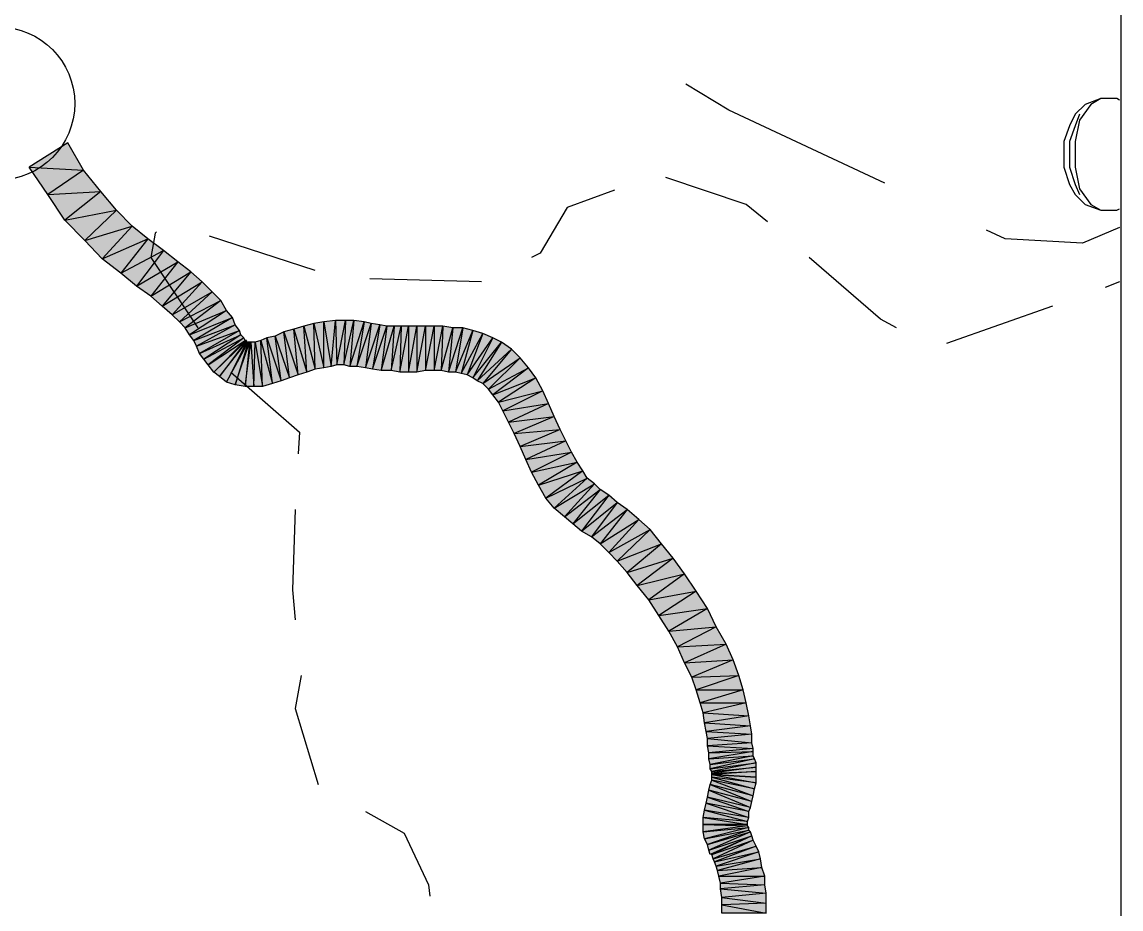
# Model space of a CAD drawing. Header units: millimetres. Extents: x 658 to 813, y 806 to 883.
# Drawn here: x 805.043 to 807.378, y 856.331 to 858.215 of the extents above; entities that cross this region are included whole.
import ezdxf

# ---------------------------------------------------------------- set-up
doc = ezdxf.new("R2010")
doc.units = ezdxf.units.MM
doc.header["$LTSCALE"] = 0.1
doc.linetypes.add('atContinuous2', pattern=[0])
for name, color, linetype in [('BANTU 1', 7, 'Continuous'), ('BATKAB', 7, 'Continuous'), ('KLEKTOR2', 7, 'Continuous'), ('SYMBOL', 7, 'Continuous'), ('TEXT', 8, 'Continuous'), ('zat_Mask_solid', 7, 'Continuous')]:
    doc.layers.add(name, color=color, linetype=linetype)

msp = doc.modelspace()

# ---------------------------------------------------------------- hatches: boundary and pattern name
at = {"layer": 'KLEKTOR2'}
for points in [[(805.1407, 857.9579), (805.0586, 857.9062), (805.1741, 857.9001)], [(805.0586, 857.9062), (805.1741, 857.9001), (805.0981, 857.8484)], [(805.1741, 857.9001), (805.0981, 857.8484), (805.2106, 857.8545)], [(805.0981, 857.8484), (805.2106, 857.8545), (805.1346, 857.7937)], [(805.2106, 857.8545), (805.1346, 857.7937), (805.2441, 857.815)], [(805.1346, 857.7937), (805.2441, 857.815), (805.1772, 857.7511)], [(805.2441, 857.815), (805.1772, 857.7511), (805.2775, 857.7815)], [(805.1772, 857.7511), (805.2775, 857.7815), (805.2137, 857.7116)], [(805.2775, 857.7815), (805.2137, 857.7116), (805.3109, 857.7542)], [(805.2137, 857.7116), (805.3109, 857.7542), (805.2532, 857.6812)], [(805.3109, 857.7542), (805.2532, 857.6812), (805.3444, 857.7299)], [(805.2532, 857.6812), (805.3444, 857.7299), (805.2866, 857.6539)], [(805.3444, 857.7299), (805.2866, 857.6539), (805.3748, 857.7055)], [(805.2866, 857.6539), (805.3748, 857.7055), (805.317, 857.6326)], [(805.3748, 857.7055), (805.317, 857.6326), (805.4021, 857.6843)], [(805.317, 857.6326), (805.4021, 857.6843), (805.3413, 857.6113)], [(805.4021, 857.6843), (805.3413, 857.6113), (805.4265, 857.663)], [(805.3413, 857.6113), (805.4265, 857.663), (805.3626, 857.5931)], [(805.4265, 857.663), (805.3626, 857.5931), (805.4477, 857.6417)], [(805.3626, 857.5931), (805.4477, 857.6417), (805.3778, 857.5779)], [(805.4477, 857.6417), (805.3778, 857.5779), (805.466, 857.6235)], [(805.3778, 857.5779), (805.466, 857.6235), (805.39, 857.5657)], [(805.466, 857.6235), (805.39, 857.5657), (805.4781, 857.6022)], [(805.39, 857.5657), (805.4781, 857.6022), (805.3991, 857.5505)], [(805.4781, 857.6022), (805.3991, 857.5505), (805.4903, 857.587)], [(805.3991, 857.5505), (805.4903, 857.587), (805.4082, 857.5383)], [(805.4903, 857.587), (805.4082, 857.5383), (805.4964, 857.5718)], [(805.4082, 857.5383), (805.4964, 857.5718), (805.4143, 857.5262)], [(805.4964, 857.5718), (805.4143, 857.5262), (805.5055, 857.5596)], [(805.4143, 857.5262), (805.5055, 857.5596), (805.4204, 857.511)], [(805.5055, 857.5596), (805.4204, 857.511), (805.5085, 857.5505)], [(805.4204, 857.511), (805.5085, 857.5505), (805.4295, 857.4988)], [(805.5085, 857.5505), (805.4295, 857.4988), (805.5146, 857.5444)], [(805.4295, 857.4988), (805.5146, 857.5444), (805.4386, 857.4866)], [(805.5146, 857.5444), (805.4386, 857.4866), (805.5177, 857.5383)], [(805.4386, 857.4866), (805.5177, 857.5383), (805.4508, 857.4714)], [(806.5938, 856.4865), (806.5087, 856.447), (806.5969, 856.4774)], [(806.5087, 856.447), (806.5969, 856.4774), (806.5118, 856.4378)], [(806.5969, 856.4774), (806.5118, 856.4378), (806.603, 856.4652)], [(806.5118, 856.4378), (806.603, 856.4652), (806.5148, 856.4318)], [(806.603, 856.4652), (806.5148, 856.4318), (806.609, 856.453)], [(806.5148, 856.4318), (806.609, 856.453), (806.5178, 856.4226)], [(806.609, 856.453), (806.5178, 856.4226), (806.6121, 856.4378)], [(806.5178, 856.4226), (806.6121, 856.4378), (806.5209, 856.4135)], [(806.6121, 856.4378), (806.5209, 856.4135), (806.6151, 856.4196)], [(806.5209, 856.4135), (806.6151, 856.4196), (806.5239, 856.4014)], [(806.6151, 856.4196), (806.5239, 856.4014), (806.6212, 856.4014)], [(806.5239, 856.4014), (806.6212, 856.4014), (806.527, 856.3862)], [(806.6212, 856.4014), (806.527, 856.3862), (806.6212, 856.3831)], [(806.527, 856.3862), (806.6212, 856.3831), (806.527, 856.374)], [(806.6212, 856.3831), (806.527, 856.374), (806.6242, 856.3649)], [(806.527, 856.374), (806.6242, 856.3649), (806.53, 856.3557)], [(806.6242, 856.3649), (806.53, 856.3557), (806.6242, 856.3436)], [(806.53, 856.3557), (806.6242, 856.3436), (806.53, 856.3405)]]:
    msp.add_hatch(color=7, dxfattribs=at).paths.add_polyline_path(points)
h = msp.add_hatch(color=7, dxfattribs=at)
h.paths.add_polyline_path([(805.7092, 857.5809), (805.7122, 857.4866), (805.7305, 857.5809)])
h.paths.add_polyline_path([(805.7122, 857.4866), (805.7305, 857.5809), (805.7274, 857.4866)], flags=17)
h = msp.add_hatch(color=7, dxfattribs=at)
h.paths.add_polyline_path([(805.7305, 857.5809), (805.7274, 857.4866), (805.7487, 857.5809)], flags=16)
h.paths.add_polyline_path([(805.7274, 857.4866), (805.7487, 857.5809), (805.7396, 857.4836)])
h = msp.add_hatch(color=7, dxfattribs=at)
h.paths.add_polyline_path([(805.7487, 857.5809), (805.7396, 857.4836), (805.77, 857.5779)])
h.paths.add_polyline_path([(805.7396, 857.4836), (805.77, 857.5779), (805.7548, 857.4836)], flags=17)
h = msp.add_hatch(color=7, dxfattribs=at)
h.paths.add_polyline_path([(805.8186, 857.5687), (805.8065, 857.4745), (805.8338, 857.5687)], flags=16)
h.paths.add_polyline_path([(805.8065, 857.4745), (805.8338, 857.5687), (805.8278, 857.4745)])
h = msp.add_hatch(color=7, dxfattribs=at)
h.paths.add_polyline_path([(805.8338, 857.5687), (805.8278, 857.4745), (805.849, 857.5687)], flags=16)
h.paths.add_polyline_path([(805.8278, 857.4745), (805.849, 857.5687), (805.846, 857.4714)])
h = msp.add_hatch(color=7, dxfattribs=at)
h.paths.add_polyline_path([(805.849, 857.5687), (805.846, 857.4714), (805.8642, 857.5687)], flags=16)
h.paths.add_polyline_path([(805.846, 857.4714), (805.8642, 857.5687), (805.8642, 857.4714)])
h = msp.add_hatch(color=7, dxfattribs=at)
h.paths.add_polyline_path([(805.8642, 857.5687), (805.8642, 857.4714), (805.8825, 857.5687)], flags=16)
h.paths.add_polyline_path([(805.8642, 857.4714), (805.8825, 857.5687), (805.8825, 857.4714)])
h = msp.add_hatch(color=7, dxfattribs=at)
h.paths.add_polyline_path([(805.8825, 857.5687), (805.8825, 857.4714), (805.9007, 857.5687)], flags=16)
h.paths.add_polyline_path([(805.8825, 857.4714), (805.9007, 857.5687), (805.9007, 857.4745)])
h = msp.add_hatch(color=7, dxfattribs=at)
h.paths.add_polyline_path([(805.9007, 857.5687), (805.9007, 857.4745), (805.919, 857.5687)], flags=16)
h.paths.add_polyline_path([(805.9007, 857.4745), (805.919, 857.5687), (805.919, 857.4745)])
h = msp.add_hatch(color=7, dxfattribs=at)
h.paths.add_polyline_path([(805.919, 857.5687), (805.919, 857.4745), (805.9372, 857.5687)], flags=16)
h.paths.add_polyline_path([(805.919, 857.4745), (805.9372, 857.5687), (805.9342, 857.4745)])
h = msp.add_hatch(color=7, dxfattribs=at)
h.paths.add_polyline_path([(805.9585, 857.5657), (805.9494, 857.4714), (805.9798, 857.5657)], flags=16)
h.paths.add_polyline_path([(805.9494, 857.4714), (805.9798, 857.5657), (805.9646, 857.4714)])
h = msp.add_hatch(color=7, dxfattribs=at)
h.paths.add_polyline_path([(805.5177, 857.5383), (805.4508, 857.4714), (805.5207, 857.5383)], flags=16)
h.paths.add_polyline_path([(805.4508, 857.4714), (805.5207, 857.5383), (805.4629, 857.4623)])
h.paths.add_polyline_path([(805.5207, 857.5383), (805.4629, 857.4623), (805.5207, 857.5353)], flags=17)
h = msp.add_hatch(color=7, dxfattribs=at)
h.paths.add_polyline_path([(805.5207, 857.5353), (805.4781, 857.4502), (805.5237, 857.5353)], flags=16)
h.paths.add_polyline_path([(805.4781, 857.4502), (805.5237, 857.5353), (805.4964, 857.4441)])
h = msp.add_hatch(color=7, dxfattribs=at)
h.paths.add_polyline_path([(805.5237, 857.5353), (805.4964, 857.4441), (805.5268, 857.5353)], flags=16)
h.paths.add_polyline_path([(805.4964, 857.4441), (805.5268, 857.5353), (805.5177, 857.441)])
h = msp.add_hatch(color=7, dxfattribs=at)
h.paths.add_polyline_path([(805.5268, 857.5353), (805.5177, 857.441), (805.5298, 857.5353)], flags=16)
h.paths.add_polyline_path([(805.5177, 857.441), (805.5298, 857.5353), (805.5359, 857.441)])
h = msp.add_hatch(color=7, dxfattribs=at)
h.paths.add_polyline_path([(806.4996, 856.678), (806.5969, 856.6719), (806.5026, 856.6628)])
h.paths.add_polyline_path([(806.5969, 856.6719), (806.5026, 856.6628), (806.5969, 856.6658)], flags=17)
h = msp.add_hatch(color=7, dxfattribs=at)
h.paths.add_polyline_path([(806.5026, 856.6628), (806.5969, 856.6658), (806.5026, 856.6506)], flags=17)
h.paths.add_polyline_path([(806.5969, 856.6658), (806.5026, 856.6506), (806.5969, 856.6567)], flags=17)
h = msp.add_hatch(color=7, dxfattribs=at)
h.paths.add_polyline_path([(806.5057, 856.6385), (806.5999, 856.6506), (806.5057, 856.6294)], flags=17)
h.paths.add_polyline_path([(806.5999, 856.6506), (806.5057, 856.6294), (806.603, 856.6415)])
h = msp.add_hatch(color=7, dxfattribs=at)
h.paths.add_polyline_path([(806.5057, 856.6294), (806.603, 856.6415), (806.5087, 856.6233)])
h.paths.add_polyline_path([(806.603, 856.6415), (806.5087, 856.6233), (806.603, 856.6324)], flags=17)
h = msp.add_hatch(color=7, dxfattribs=at)
h.paths.add_polyline_path([(806.5087, 856.6233), (806.603, 856.6324), (806.5087, 856.6202)], flags=17)
h.paths.add_polyline_path([(806.603, 856.6324), (806.5087, 856.6202), (806.603, 856.6233)], flags=17)
h = msp.add_hatch(color=7, dxfattribs=at)
h.paths.add_polyline_path([(806.5087, 856.6202), (806.603, 856.6233), (806.5087, 856.6172)], flags=17)
h.paths.add_polyline_path([(806.603, 856.6233), (806.5087, 856.6172), (806.603, 856.6111)])
h = msp.add_hatch(color=7, dxfattribs=at)
h.paths.add_polyline_path([(806.603, 856.6111), (806.5087, 856.6172), (806.603, 856.599)], flags=17)
h.paths.add_polyline_path([(806.5087, 856.6172), (806.603, 856.599), (806.5087, 856.6111)], flags=17)
h = msp.add_hatch(color=7, dxfattribs=at)
h.paths.add_polyline_path([(806.603, 856.599), (806.5087, 856.6111), (806.5999, 856.5868)])
h.paths.add_polyline_path([(806.5087, 856.6111), (806.5999, 856.5868), (806.5087, 856.605)], flags=17)
h = msp.add_hatch(color=7, dxfattribs=at)
h.paths.add_polyline_path([(806.5878, 856.5382), (806.4966, 856.5564), (806.5878, 856.526)], flags=17)
h.paths.add_polyline_path([(806.4966, 856.5564), (806.5878, 856.526), (806.4935, 856.5412)])
h = msp.add_hatch(color=7, dxfattribs=at)
h.paths.add_polyline_path([(806.5847, 856.5169), (806.4905, 856.526), (806.5847, 856.5108)], flags=17)
h.paths.add_polyline_path([(806.4905, 856.526), (806.5847, 856.5108), (806.4905, 856.5108)], flags=17)
h = msp.add_hatch(color=7, dxfattribs=at)
h.paths.add_polyline_path([(806.5847, 856.5108), (806.4905, 856.5108), (806.5847, 856.5078)], flags=17)
h.paths.add_polyline_path([(806.4905, 856.5108), (806.5847, 856.5078), (806.4905, 856.4956)])
h = msp.add_hatch(color=7, dxfattribs=at)
h.paths.add_polyline_path([(806.4905, 856.4956), (806.5878, 856.5047), (806.4935, 856.4804)])
h.paths.add_polyline_path([(806.5878, 856.5047), (806.4935, 856.4804), (806.5878, 856.4986)], flags=17)
h = msp.add_hatch(color=7, dxfattribs=at)
h.paths.add_polyline_path([(806.6242, 856.3436), (806.53, 856.3405), (806.6242, 856.3223)])
h.paths.add_polyline_path([(806.53, 856.3405), (806.6242, 856.3223), (806.53, 856.3223)], flags=17)
at = {"layer": 'zat_Mask_solid'}
for points in [[(805.5997, 857.5566), (805.6301, 857.4654), (805.621, 857.5627)], [(805.621, 857.5627), (805.6484, 857.4714), (805.6423, 857.5687)], [(805.6301, 857.4654), (805.621, 857.5627), (805.6484, 857.4714)], [(805.6423, 857.5687), (805.6666, 857.4775), (805.6636, 857.5748)], [(805.6484, 857.4714), (805.6423, 857.5687), (805.6666, 857.4775)], [(805.6636, 857.5748), (805.6849, 857.4806), (805.6849, 857.5779)], [(805.6666, 857.4775), (805.6636, 857.5748), (805.6849, 857.4806)], [(805.6849, 857.5779), (805.7001, 857.4836), (805.7092, 857.5809)], [(805.6849, 857.4806), (805.6849, 857.5779), (805.7001, 857.4836)], [(805.7001, 857.4836), (805.7092, 857.5809), (805.7122, 857.4866)], [(805.77, 857.5779), (805.7548, 857.4836), (805.7852, 857.5748)], [(805.7548, 857.4836), (805.7852, 857.5748), (805.773, 857.4806)], [(805.7852, 857.5748), (805.773, 857.4806), (805.8034, 857.5718)], [(805.773, 857.4806), (805.8034, 857.5718), (805.7882, 857.4775)], [(805.8034, 857.5718), (805.7882, 857.4775), (805.8186, 857.5687)], [(805.7882, 857.4775), (805.8186, 857.5687), (805.8065, 857.4745)], [(805.9372, 857.5687), (805.9342, 857.4745), (805.9585, 857.5657)], [(805.9342, 857.4745), (805.9585, 857.5657), (805.9494, 857.4714)], [(805.9798, 857.5657), (805.9646, 857.4714), (806.001, 857.5596)], [(805.9646, 857.4714), (806.001, 857.5596), (805.9767, 857.4684)], [(806.001, 857.5596), (805.9767, 857.4684), (806.0223, 857.5535)], [(805.4629, 857.4623), (805.5207, 857.5353), (805.4781, 857.4502)], [(805.5298, 857.5353), (805.5359, 857.441), (805.5389, 857.5353)], [(805.5359, 857.441), (805.5389, 857.5353), (805.5541, 857.441)], [(805.5389, 857.5353), (805.5541, 857.441), (805.5511, 857.5383)], [(805.5511, 857.5383), (805.5754, 857.4471), (805.5633, 857.5444)], [(805.5541, 857.441), (805.5511, 857.5383), (805.5754, 857.4471)], [(805.5633, 857.5444), (805.5937, 857.4532), (805.5815, 857.5475)], [(805.5754, 857.4471), (805.5633, 857.5444), (805.5937, 857.4532)], [(805.5815, 857.5475), (805.6119, 857.4593), (805.5997, 857.5566)], [(805.5937, 857.4532), (805.5815, 857.5475), (805.6119, 857.4593)], [(805.6119, 857.4593), (805.5997, 857.5566), (805.6301, 857.4654)], [(805.9767, 857.4684), (806.0223, 857.5535), (805.9889, 857.4654)], [(806.0223, 857.5535), (805.9889, 857.4654), (806.0436, 857.5444)], [(805.9889, 857.4654), (806.0436, 857.5444), (806.001, 857.4593)], [(806.0436, 857.5444), (806.001, 857.4593), (806.0618, 857.5353)], [(806.001, 857.4593), (806.0618, 857.5353), (806.0102, 857.4532)], [(806.0618, 857.5353), (806.0102, 857.4532), (806.0831, 857.5201)], [(806.0102, 857.4532), (806.0831, 857.5201), (806.0223, 857.4471)], [(806.0831, 857.5201), (806.0223, 857.4471), (806.1014, 857.5018)], [(806.0223, 857.4471), (806.1014, 857.5018), (806.0345, 857.435)], [(806.1014, 857.5018), (806.0345, 857.435), (806.1196, 857.4806)], [(806.0345, 857.435), (806.1196, 857.4806), (806.0436, 857.4228)], [(806.1196, 857.4806), (806.0436, 857.4228), (806.1348, 857.4593)], [(806.0436, 857.4228), (806.1348, 857.4593), (806.0558, 857.4076)], [(806.1348, 857.4593), (806.0558, 857.4076), (806.15, 857.4319)], [(806.0558, 857.4076), (806.15, 857.4319), (806.0649, 857.3894)], [(806.15, 857.4319), (806.0649, 857.3894), (806.1622, 857.4046)], [(806.0649, 857.3894), (806.1622, 857.4046), (806.077, 857.365)], [(806.1622, 857.4046), (806.077, 857.365), (806.1743, 857.3772)], [(806.077, 857.365), (806.1743, 857.3772), (806.0892, 857.3407)], [(806.1743, 857.3772), (806.0892, 857.3407), (806.1865, 857.3498)], [(806.0892, 857.3407), (806.1865, 857.3498), (806.1014, 857.3134)], [(806.1865, 857.3498), (806.1014, 857.3134), (806.1986, 857.3255)], [(806.1014, 857.3134), (806.1986, 857.3255), (806.1135, 857.286)], [(806.1986, 857.3255), (806.1135, 857.286), (806.2108, 857.3012)], [(806.1135, 857.286), (806.2108, 857.3012), (806.1257, 857.2586)], [(806.2108, 857.3012), (806.1257, 857.2586), (806.223, 857.2799)], [(806.1257, 857.2586), (806.223, 857.2799), (806.1409, 857.2313)], [(806.223, 857.2799), (806.1409, 857.2313), (806.2351, 857.2617)], [(806.1409, 857.2313), (806.2351, 857.2617), (806.1561, 857.2039)], [(806.2351, 857.2617), (806.1561, 857.2039), (806.2442, 857.2465)], [(806.1561, 857.2039), (806.2442, 857.2465), (806.1743, 857.1826)], [(806.2442, 857.2465), (806.1743, 857.1826), (806.2594, 857.2343)], [(806.1743, 857.1826), (806.2594, 857.2343), (806.1956, 857.1644)], [(806.2594, 857.2343), (806.1956, 857.1644), (806.2716, 857.2222)], [(806.1956, 857.1644), (806.2716, 857.2222), (806.2138, 857.1492)], [(806.2716, 857.2222), (806.2138, 857.1492), (806.2898, 857.21)], [(806.2138, 857.1492), (806.2898, 857.21), (806.2321, 857.134)], [(806.2898, 857.21), (806.2321, 857.134), (806.3081, 857.1948)], [(806.2321, 857.134), (806.3081, 857.1948), (806.2534, 857.1218)], [(806.3081, 857.1948), (806.2534, 857.1218), (806.3294, 857.1796)], [(806.2534, 857.1218), (806.3294, 857.1796), (806.2716, 857.1066)], [(806.3294, 857.1796), (806.2716, 857.1066), (806.3537, 857.1583)], [(806.2716, 857.1066), (806.3537, 857.1583), (806.2898, 857.0884)], [(806.3537, 857.1583), (806.2898, 857.0884), (806.378, 857.137)], [(806.2898, 857.0884), (806.378, 857.137), (806.3081, 857.0702)], [(806.378, 857.137), (806.3081, 857.0702), (806.4023, 857.1066)], [(806.3081, 857.0702), (806.4023, 857.1066), (806.3294, 857.0458)], [(806.4023, 857.1066), (806.3294, 857.0458), (806.4266, 857.0762)], [(806.3294, 857.0458), (806.4266, 857.0762), (806.3506, 857.0185)], [(806.4266, 857.0762), (806.3506, 857.0185), (806.451, 857.0428)], [(806.3506, 857.0185), (806.451, 857.0428), (806.375, 856.9881)], [(806.451, 857.0428), (806.375, 856.9881), (806.4753, 857.0063)], [(806.375, 856.9881), (806.4753, 857.0063), (806.3962, 856.9546)], [(806.4753, 857.0063), (806.3962, 856.9546), (806.4996, 856.9698)], [(806.3962, 856.9546), (806.4996, 856.9698), (806.4175, 856.9212)], [(806.4996, 856.9698), (806.4175, 856.9212), (806.5178, 856.9303)], [(806.4175, 856.9212), (806.5178, 856.9303), (806.4358, 856.8878)], [(806.5178, 856.9303), (806.4358, 856.8878), (806.5391, 856.8938)], [(806.4358, 856.8878), (806.5391, 856.8938), (806.451, 856.8543)], [(806.5391, 856.8938), (806.451, 856.8543), (806.5543, 856.8604)], [(806.451, 856.8543), (806.5543, 856.8604), (806.4662, 856.8239)], [(806.5543, 856.8604), (806.4662, 856.8239), (806.5665, 856.827)], [(806.4662, 856.8239), (806.5665, 856.827), (806.4753, 856.7966)], [(806.5665, 856.827), (806.4753, 856.7966), (806.5756, 856.7966)], [(806.4753, 856.7966), (806.5756, 856.7966), (806.4844, 856.7692)], [(806.5756, 856.7966), (806.4844, 856.7692), (806.5817, 856.7692)], [(806.4844, 856.7692), (806.5817, 856.7692), (806.4905, 856.7479)], [(806.5817, 856.7692), (806.4905, 856.7479), (806.5878, 856.7418)], [(806.4905, 856.7479), (806.5878, 856.7418), (806.4935, 856.7266)], [(806.5878, 856.7418), (806.4935, 856.7266), (806.5908, 856.7206)], [(806.4935, 856.7266), (806.5908, 856.7206), (806.4966, 856.7084)], [(806.5908, 856.7206), (806.4966, 856.7084), (806.5938, 856.7023)], [(806.4966, 856.7084), (806.5938, 856.7023), (806.4996, 856.6932)], [(806.5938, 856.7023), (806.4996, 856.6932), (806.5938, 856.6841)], [(806.4996, 856.6932), (806.5938, 856.6841), (806.4996, 856.678)], [(806.5938, 856.6841), (806.4996, 856.678), (806.5969, 856.6719)], [(806.5026, 856.6506), (806.5969, 856.6567), (806.5057, 856.6385)], [(806.5969, 856.6567), (806.5057, 856.6385), (806.5999, 856.6506)], [(806.5087, 856.605), (806.5969, 856.5716), (806.5057, 856.5959)], [(806.5999, 856.5868), (806.5087, 856.605), (806.5969, 856.5716)], [(806.5026, 856.5838), (806.5908, 856.5473), (806.4996, 856.5686)], [(806.5057, 856.5959), (806.5938, 856.5594), (806.5026, 856.5838)], [(806.5938, 856.5594), (806.5026, 856.5838), (806.5908, 856.5473)], [(806.5969, 856.5716), (806.5057, 856.5959), (806.5938, 856.5594)], [(806.4996, 856.5686), (806.5878, 856.5382), (806.4966, 856.5564)], [(806.5908, 856.5473), (806.4996, 856.5686), (806.5878, 856.5382)], [(806.4935, 856.5412), (806.5847, 856.5169), (806.4905, 856.526)], [(806.5878, 856.526), (806.4935, 856.5412), (806.5847, 856.5169)], [(806.5847, 856.5078), (806.4905, 856.4956), (806.5878, 856.5047)], [(806.4935, 856.4804), (806.5878, 856.4986), (806.4996, 856.4682)], [(806.5878, 856.4986), (806.4996, 856.4682), (806.5908, 856.4956)], [(806.4996, 856.4682), (806.5908, 856.4956), (806.5026, 856.4561)], [(806.5908, 856.4956), (806.5026, 856.4561), (806.5938, 856.4865)], [(806.5026, 856.4561), (806.5938, 856.4865), (806.5057, 856.447)]]:
    msp.add_hatch(color=7, dxfattribs=at).paths.add_polyline_path(points)

# ---------------------------------------------------------------- linework, layer by layer
at = {"layer": 'BANTU 1', "color": 7}
msp.add_lwpolyline([(790.4998, 851.9933), (807.3782, 851.9933), (807.3782, 867.0051), (790.4998, 867.0051), (790.4998, 851.9933)], dxfattribs=at)
at = {"layer": 'BATKAB', "color": 7}
for points in [[(806.8766, 857.8727), (806.5452, 858.0278), (806.454, 858.0825)], [(806.6273, 857.7907), (806.5817, 857.8271), (806.4114, 857.8849)], [(806.302, 857.8575), (806.2017, 857.8211), (806.1439, 857.7238), (806.1257, 857.7147)], [(805.3292, 857.7694), (805.3261, 857.7663), (805.317, 857.7147), (805.4173, 857.5657)], [(807.3751, 857.7785), (807.2961, 857.7451), (807.1319, 857.7542), (807.0924, 857.7724)], [(805.6666, 857.6873), (805.4417, 857.7603)], [(806.9009, 857.5657), (806.8674, 857.5839), (806.7154, 857.7147)], [(806.0193, 857.663), (805.7822, 857.6691)], [(807.3751, 857.663), (807.3447, 857.6508)], [(807.2323, 857.6113), (807.0073, 857.5323)], [(805.4873, 857.4714), (805.6332, 857.3438), (805.6301, 857.2982)], [(805.6241, 857.1796), (805.618, 857.0094), (805.6241, 856.9455)], [(805.6362, 856.827), (805.6241, 856.757), (805.6727, 856.5959)], [(805.773, 856.5382), (805.8551, 856.4926), (805.9068, 856.3831), (805.9098, 856.3588)]]:
    msp.add_lwpolyline(points, dxfattribs=at)
at = {"layer": 'KLEKTOR2', "color": 7}
for points in [[(805.1407, 857.9579), (805.0586, 857.9062), (805.1741, 857.9001), (805.1407, 857.9579)], [(805.0586, 857.9062), (805.1741, 857.9001), (805.0981, 857.8484), (805.0586, 857.9062)], [(805.1741, 857.9001), (805.0981, 857.8484), (805.2106, 857.8545), (805.1741, 857.9001)], [(805.0981, 857.8484), (805.2106, 857.8545), (805.1346, 857.7937), (805.0981, 857.8484)], [(805.2106, 857.8545), (805.1346, 857.7937), (805.2441, 857.815), (805.2106, 857.8545)], [(805.1346, 857.7937), (805.2441, 857.815), (805.1772, 857.7511), (805.1346, 857.7937)], [(805.2441, 857.815), (805.1772, 857.7511), (805.2775, 857.7815), (805.2441, 857.815)], [(805.1772, 857.7511), (805.2775, 857.7815), (805.2137, 857.7116), (805.1772, 857.7511)], [(805.2775, 857.7815), (805.2137, 857.7116), (805.3109, 857.7542), (805.2775, 857.7815)], [(805.2137, 857.7116), (805.3109, 857.7542), (805.2532, 857.6812), (805.2137, 857.7116)], [(805.3109, 857.7542), (805.2532, 857.6812), (805.3444, 857.7299), (805.3109, 857.7542)], [(805.2532, 857.6812), (805.3444, 857.7299), (805.2866, 857.6539), (805.2532, 857.6812)], [(805.3444, 857.7299), (805.2866, 857.6539), (805.3748, 857.7055), (805.3444, 857.7299)], [(805.2866, 857.6539), (805.3748, 857.7055), (805.317, 857.6326), (805.2866, 857.6539)], [(805.3748, 857.7055), (805.317, 857.6326), (805.4021, 857.6843), (805.3748, 857.7055)], [(805.317, 857.6326), (805.4021, 857.6843), (805.3413, 857.6113), (805.317, 857.6326)], [(805.4021, 857.6843), (805.3413, 857.6113), (805.4265, 857.663), (805.4021, 857.6843)], [(805.3413, 857.6113), (805.4265, 857.663), (805.3626, 857.5931), (805.3413, 857.6113)], [(805.4265, 857.663), (805.3626, 857.5931), (805.4477, 857.6417), (805.4265, 857.663)], [(805.3626, 857.5931), (805.4477, 857.6417), (805.3778, 857.5779), (805.3626, 857.5931)], [(805.4477, 857.6417), (805.3778, 857.5779), (805.466, 857.6235), (805.4477, 857.6417)], [(805.3778, 857.5779), (805.466, 857.6235), (805.39, 857.5657), (805.3778, 857.5779)], [(805.466, 857.6235), (805.39, 857.5657), (805.4781, 857.6022), (805.466, 857.6235)], [(805.39, 857.5657), (805.4781, 857.6022), (805.3991, 857.5505), (805.39, 857.5657)], [(805.4781, 857.6022), (805.3991, 857.5505), (805.4903, 857.587), (805.4781, 857.6022)], [(805.3991, 857.5505), (805.4903, 857.587), (805.4082, 857.5383), (805.3991, 857.5505)], [(805.4903, 857.587), (805.4082, 857.5383), (805.4964, 857.5718), (805.4903, 857.587)], [(805.4082, 857.5383), (805.4964, 857.5718), (805.4143, 857.5262), (805.4082, 857.5383)], [(805.4964, 857.5718), (805.4143, 857.5262), (805.5055, 857.5596), (805.4964, 857.5718)], [(805.4143, 857.5262), (805.5055, 857.5596), (805.4204, 857.511), (805.4143, 857.5262)], [(805.5055, 857.5596), (805.4204, 857.511), (805.5085, 857.5505), (805.5055, 857.5596)], [(805.5997, 857.5566), (805.6301, 857.4654), (805.621, 857.5627), (805.5997, 857.5566)], [(805.621, 857.5627), (805.6484, 857.4714), (805.6423, 857.5687), (805.621, 857.5627)], [(805.6301, 857.4654), (805.621, 857.5627), (805.6484, 857.4714), (805.6301, 857.4654)], [(805.6423, 857.5687), (805.6666, 857.4775), (805.6636, 857.5748), (805.6423, 857.5687)], [(805.6484, 857.4714), (805.6423, 857.5687), (805.6666, 857.4775), (805.6484, 857.4714)], [(805.6636, 857.5748), (805.6849, 857.4806), (805.6849, 857.5779), (805.6636, 857.5748)], [(805.6666, 857.4775), (805.6636, 857.5748), (805.6849, 857.4806), (805.6666, 857.4775)], [(805.6849, 857.5779), (805.7001, 857.4836), (805.7092, 857.5809), (805.6849, 857.5779)], [(805.6849, 857.4806), (805.6849, 857.5779), (805.7001, 857.4836), (805.6849, 857.4806)], [(805.7001, 857.4836), (805.7092, 857.5809), (805.7122, 857.4866), (805.7001, 857.4836)], [(805.7092, 857.5809), (805.7122, 857.4866), (805.7305, 857.5809), (805.7092, 857.5809)], [(805.7122, 857.4866), (805.7305, 857.5809), (805.7274, 857.4866), (805.7122, 857.4866)], [(805.7305, 857.5809), (805.7274, 857.4866), (805.7487, 857.5809), (805.7305, 857.5809)], [(805.7274, 857.4866), (805.7487, 857.5809), (805.7396, 857.4836), (805.7274, 857.4866)], [(805.7487, 857.5809), (805.7396, 857.4836), (805.77, 857.5779), (805.7487, 857.5809)], [(805.7396, 857.4836), (805.77, 857.5779), (805.7548, 857.4836), (805.7396, 857.4836)], [(805.77, 857.5779), (805.7548, 857.4836), (805.7852, 857.5748), (805.77, 857.5779)], [(805.7548, 857.4836), (805.7852, 857.5748), (805.773, 857.4806), (805.7548, 857.4836)], [(805.7852, 857.5748), (805.773, 857.4806), (805.8034, 857.5718), (805.7852, 857.5748)], [(805.773, 857.4806), (805.8034, 857.5718), (805.7882, 857.4775), (805.773, 857.4806)], [(805.8034, 857.5718), (805.7882, 857.4775), (805.8186, 857.5687), (805.8034, 857.5718)], [(805.7882, 857.4775), (805.8186, 857.5687), (805.8065, 857.4745), (805.7882, 857.4775)], [(805.8186, 857.5687), (805.8065, 857.4745), (805.8338, 857.5687), (805.8186, 857.5687)], [(805.8065, 857.4745), (805.8338, 857.5687), (805.8278, 857.4745), (805.8065, 857.4745)], [(805.8338, 857.5687), (805.8278, 857.4745), (805.849, 857.5687), (805.8338, 857.5687)], [(805.8278, 857.4745), (805.849, 857.5687), (805.846, 857.4714), (805.8278, 857.4745)], [(805.849, 857.5687), (805.846, 857.4714), (805.8642, 857.5687), (805.849, 857.5687)], [(805.846, 857.4714), (805.8642, 857.5687), (805.8642, 857.4714), (805.846, 857.4714)], [(805.8642, 857.5687), (805.8642, 857.4714), (805.8825, 857.5687), (805.8642, 857.5687)], [(805.8642, 857.4714), (805.8825, 857.5687), (805.8825, 857.4714), (805.8642, 857.4714)], [(805.8825, 857.5687), (805.8825, 857.4714), (805.9007, 857.5687), (805.8825, 857.5687)], [(805.8825, 857.4714), (805.9007, 857.5687), (805.9007, 857.4745), (805.8825, 857.4714)], [(805.9007, 857.5687), (805.9007, 857.4745), (805.919, 857.5687), (805.9007, 857.5687)], [(805.9007, 857.4745), (805.919, 857.5687), (805.919, 857.4745), (805.9007, 857.4745)], [(805.919, 857.5687), (805.919, 857.4745), (805.9372, 857.5687), (805.919, 857.5687)], [(805.919, 857.4745), (805.9372, 857.5687), (805.9342, 857.4745), (805.919, 857.4745)], [(805.9372, 857.5687), (805.9342, 857.4745), (805.9585, 857.5657), (805.9372, 857.5687)], [(805.9342, 857.4745), (805.9585, 857.5657), (805.9494, 857.4714), (805.9342, 857.4745)], [(805.9585, 857.5657), (805.9494, 857.4714), (805.9798, 857.5657), (805.9585, 857.5657)], [(805.9494, 857.4714), (805.9798, 857.5657), (805.9646, 857.4714), (805.9494, 857.4714)], [(805.9798, 857.5657), (805.9646, 857.4714), (806.001, 857.5596), (805.9798, 857.5657)], [(805.9646, 857.4714), (806.001, 857.5596), (805.9767, 857.4684), (805.9646, 857.4714)], [(806.001, 857.5596), (805.9767, 857.4684), (806.0223, 857.5535), (806.001, 857.5596)], [(805.4204, 857.511), (805.5085, 857.5505), (805.4295, 857.4988), (805.4204, 857.511)], [(805.5085, 857.5505), (805.4295, 857.4988), (805.5146, 857.5444), (805.5085, 857.5505)], [(805.4295, 857.4988), (805.5146, 857.5444), (805.4386, 857.4866), (805.4295, 857.4988)], [(805.5146, 857.5444), (805.4386, 857.4866), (805.5177, 857.5383), (805.5146, 857.5444)], [(805.4386, 857.4866), (805.5177, 857.5383), (805.4508, 857.4714), (805.4386, 857.4866)], [(805.5177, 857.5383), (805.4508, 857.4714), (805.5207, 857.5383), (805.5177, 857.5383)], [(805.4508, 857.4714), (805.5207, 857.5383), (805.4629, 857.4623), (805.4508, 857.4714)], [(805.5207, 857.5383), (805.4629, 857.4623), (805.5207, 857.5353), (805.5207, 857.5383)], [(805.4629, 857.4623), (805.5207, 857.5353), (805.4781, 857.4502), (805.4629, 857.4623)], [(805.5207, 857.5353), (805.4781, 857.4502), (805.5237, 857.5353), (805.5207, 857.5353)], [(805.4781, 857.4502), (805.5237, 857.5353), (805.4964, 857.4441), (805.4781, 857.4502)], [(805.5237, 857.5353), (805.4964, 857.4441), (805.5268, 857.5353), (805.5237, 857.5353)], [(805.4964, 857.4441), (805.5268, 857.5353), (805.5177, 857.441), (805.4964, 857.4441)], [(805.5268, 857.5353), (805.5177, 857.441), (805.5298, 857.5353), (805.5268, 857.5353)], [(805.5177, 857.441), (805.5298, 857.5353), (805.5359, 857.441), (805.5177, 857.441)], [(805.5298, 857.5353), (805.5359, 857.441), (805.5389, 857.5353), (805.5298, 857.5353)], [(805.5359, 857.441), (805.5389, 857.5353), (805.5541, 857.441), (805.5359, 857.441)], [(805.5389, 857.5353), (805.5541, 857.441), (805.5511, 857.5383), (805.5389, 857.5353)], [(805.5511, 857.5383), (805.5754, 857.4471), (805.5633, 857.5444), (805.5511, 857.5383)], [(805.5541, 857.441), (805.5511, 857.5383), (805.5754, 857.4471), (805.5541, 857.441)], [(805.5633, 857.5444), (805.5937, 857.4532), (805.5815, 857.5475), (805.5633, 857.5444)], [(805.5754, 857.4471), (805.5633, 857.5444), (805.5937, 857.4532), (805.5754, 857.4471)], [(805.5815, 857.5475), (805.6119, 857.4593), (805.5997, 857.5566), (805.5815, 857.5475)], [(805.5937, 857.4532), (805.5815, 857.5475), (805.6119, 857.4593), (805.5937, 857.4532)], [(805.6119, 857.4593), (805.5997, 857.5566), (805.6301, 857.4654), (805.6119, 857.4593)], [(805.9767, 857.4684), (806.0223, 857.5535), (805.9889, 857.4654), (805.9767, 857.4684)], [(806.0223, 857.5535), (805.9889, 857.4654), (806.0436, 857.5444), (806.0223, 857.5535)], [(805.9889, 857.4654), (806.0436, 857.5444), (806.001, 857.4593), (805.9889, 857.4654)], [(806.0436, 857.5444), (806.001, 857.4593), (806.0618, 857.5353), (806.0436, 857.5444)], [(806.001, 857.4593), (806.0618, 857.5353), (806.0102, 857.4532), (806.001, 857.4593)], [(806.0618, 857.5353), (806.0102, 857.4532), (806.0831, 857.5201), (806.0618, 857.5353)], [(806.0102, 857.4532), (806.0831, 857.5201), (806.0223, 857.4471), (806.0102, 857.4532)], [(806.0831, 857.5201), (806.0223, 857.4471), (806.1014, 857.5018), (806.0831, 857.5201)], [(806.0223, 857.4471), (806.1014, 857.5018), (806.0345, 857.435), (806.0223, 857.4471)], [(806.1014, 857.5018), (806.0345, 857.435), (806.1196, 857.4806), (806.1014, 857.5018)], [(806.0345, 857.435), (806.1196, 857.4806), (806.0436, 857.4228), (806.0345, 857.435)], [(806.1196, 857.4806), (806.0436, 857.4228), (806.1348, 857.4593), (806.1196, 857.4806)], [(806.0436, 857.4228), (806.1348, 857.4593), (806.0558, 857.4076), (806.0436, 857.4228)], [(806.1348, 857.4593), (806.0558, 857.4076), (806.15, 857.4319), (806.1348, 857.4593)], [(806.0558, 857.4076), (806.15, 857.4319), (806.0649, 857.3894), (806.0558, 857.4076)], [(806.15, 857.4319), (806.0649, 857.3894), (806.1622, 857.4046), (806.15, 857.4319)], [(806.0649, 857.3894), (806.1622, 857.4046), (806.077, 857.365), (806.0649, 857.3894)], [(806.1622, 857.4046), (806.077, 857.365), (806.1743, 857.3772), (806.1622, 857.4046)], [(806.077, 857.365), (806.1743, 857.3772), (806.0892, 857.3407), (806.077, 857.365)], [(806.1743, 857.3772), (806.0892, 857.3407), (806.1865, 857.3498), (806.1743, 857.3772)], [(806.0892, 857.3407), (806.1865, 857.3498), (806.1014, 857.3134), (806.0892, 857.3407)], [(806.1865, 857.3498), (806.1014, 857.3134), (806.1986, 857.3255), (806.1865, 857.3498)], [(806.1014, 857.3134), (806.1986, 857.3255), (806.1135, 857.286), (806.1014, 857.3134)], [(806.1986, 857.3255), (806.1135, 857.286), (806.2108, 857.3012), (806.1986, 857.3255)], [(806.1135, 857.286), (806.2108, 857.3012), (806.1257, 857.2586), (806.1135, 857.286)], [(806.2108, 857.3012), (806.1257, 857.2586), (806.223, 857.2799), (806.2108, 857.3012)], [(806.1257, 857.2586), (806.223, 857.2799), (806.1409, 857.2313), (806.1257, 857.2586)], [(806.223, 857.2799), (806.1409, 857.2313), (806.2351, 857.2617), (806.223, 857.2799)], [(806.1409, 857.2313), (806.2351, 857.2617), (806.1561, 857.2039), (806.1409, 857.2313)], [(806.2351, 857.2617), (806.1561, 857.2039), (806.2442, 857.2465), (806.2351, 857.2617)], [(806.1561, 857.2039), (806.2442, 857.2465), (806.1743, 857.1826), (806.1561, 857.2039)], [(806.2442, 857.2465), (806.1743, 857.1826), (806.2594, 857.2343), (806.2442, 857.2465)], [(806.1743, 857.1826), (806.2594, 857.2343), (806.1956, 857.1644), (806.1743, 857.1826)], [(806.2594, 857.2343), (806.1956, 857.1644), (806.2716, 857.2222), (806.2594, 857.2343)], [(806.1956, 857.1644), (806.2716, 857.2222), (806.2138, 857.1492), (806.1956, 857.1644)], [(806.2716, 857.2222), (806.2138, 857.1492), (806.2898, 857.21), (806.2716, 857.2222)], [(806.2138, 857.1492), (806.2898, 857.21), (806.2321, 857.134), (806.2138, 857.1492)], [(806.2898, 857.21), (806.2321, 857.134), (806.3081, 857.1948), (806.2898, 857.21)], [(806.2321, 857.134), (806.3081, 857.1948), (806.2534, 857.1218), (806.2321, 857.134)], [(806.3081, 857.1948), (806.2534, 857.1218), (806.3294, 857.1796), (806.3081, 857.1948)], [(806.2534, 857.1218), (806.3294, 857.1796), (806.2716, 857.1066), (806.2534, 857.1218)], [(806.3294, 857.1796), (806.2716, 857.1066), (806.3537, 857.1583), (806.3294, 857.1796)], [(806.2716, 857.1066), (806.3537, 857.1583), (806.2898, 857.0884), (806.2716, 857.1066)], [(806.3537, 857.1583), (806.2898, 857.0884), (806.378, 857.137), (806.3537, 857.1583)], [(806.2898, 857.0884), (806.378, 857.137), (806.3081, 857.0702), (806.2898, 857.0884)], [(806.378, 857.137), (806.3081, 857.0702), (806.4023, 857.1066), (806.378, 857.137)], [(806.3081, 857.0702), (806.4023, 857.1066), (806.3294, 857.0458), (806.3081, 857.0702)], [(806.4023, 857.1066), (806.3294, 857.0458), (806.4266, 857.0762), (806.4023, 857.1066)], [(806.3294, 857.0458), (806.4266, 857.0762), (806.3506, 857.0185), (806.3294, 857.0458)], [(806.4266, 857.0762), (806.3506, 857.0185), (806.451, 857.0428), (806.4266, 857.0762)], [(806.3506, 857.0185), (806.451, 857.0428), (806.375, 856.9881), (806.3506, 857.0185)], [(806.451, 857.0428), (806.375, 856.9881), (806.4753, 857.0063), (806.451, 857.0428)], [(806.375, 856.9881), (806.4753, 857.0063), (806.3962, 856.9546), (806.375, 856.9881)], [(806.4753, 857.0063), (806.3962, 856.9546), (806.4996, 856.9698), (806.4753, 857.0063)], [(806.3962, 856.9546), (806.4996, 856.9698), (806.4175, 856.9212), (806.3962, 856.9546)], [(806.4996, 856.9698), (806.4175, 856.9212), (806.5178, 856.9303), (806.4996, 856.9698)], [(806.4175, 856.9212), (806.5178, 856.9303), (806.4358, 856.8878), (806.4175, 856.9212)], [(806.5178, 856.9303), (806.4358, 856.8878), (806.5391, 856.8938), (806.5178, 856.9303)], [(806.4358, 856.8878), (806.5391, 856.8938), (806.451, 856.8543), (806.4358, 856.8878)], [(806.5391, 856.8938), (806.451, 856.8543), (806.5543, 856.8604), (806.5391, 856.8938)], [(806.451, 856.8543), (806.5543, 856.8604), (806.4662, 856.8239), (806.451, 856.8543)], [(806.5543, 856.8604), (806.4662, 856.8239), (806.5665, 856.827), (806.5543, 856.8604)], [(806.4662, 856.8239), (806.5665, 856.827), (806.4753, 856.7966), (806.4662, 856.8239)], [(806.5665, 856.827), (806.4753, 856.7966), (806.5756, 856.7966), (806.5665, 856.827)], [(806.4753, 856.7966), (806.5756, 856.7966), (806.4844, 856.7692), (806.4753, 856.7966)], [(806.5756, 856.7966), (806.4844, 856.7692), (806.5817, 856.7692), (806.5756, 856.7966)], [(806.4844, 856.7692), (806.5817, 856.7692), (806.4905, 856.7479), (806.4844, 856.7692)], [(806.5817, 856.7692), (806.4905, 856.7479), (806.5878, 856.7418), (806.5817, 856.7692)], [(806.4905, 856.7479), (806.5878, 856.7418), (806.4935, 856.7266), (806.4905, 856.7479)], [(806.5878, 856.7418), (806.4935, 856.7266), (806.5908, 856.7206), (806.5878, 856.7418)], [(806.4935, 856.7266), (806.5908, 856.7206), (806.4966, 856.7084), (806.4935, 856.7266)], [(806.5908, 856.7206), (806.4966, 856.7084), (806.5938, 856.7023), (806.5908, 856.7206)], [(806.4966, 856.7084), (806.5938, 856.7023), (806.4996, 856.6932), (806.4966, 856.7084)], [(806.5938, 856.7023), (806.4996, 856.6932), (806.5938, 856.6841), (806.5938, 856.7023)], [(806.4996, 856.6932), (806.5938, 856.6841), (806.4996, 856.678), (806.4996, 856.6932)], [(806.5938, 856.6841), (806.4996, 856.678), (806.5969, 856.6719), (806.5938, 856.6841)], [(806.4996, 856.678), (806.5969, 856.6719), (806.5026, 856.6628), (806.4996, 856.678)], [(806.5969, 856.6719), (806.5026, 856.6628), (806.5969, 856.6658), (806.5969, 856.6719)], [(806.5026, 856.6628), (806.5969, 856.6658), (806.5026, 856.6506), (806.5026, 856.6628)], [(806.5969, 856.6658), (806.5026, 856.6506), (806.5969, 856.6567), (806.5969, 856.6658)], [(806.5026, 856.6506), (806.5969, 856.6567), (806.5057, 856.6385), (806.5026, 856.6506)], [(806.5969, 856.6567), (806.5057, 856.6385), (806.5999, 856.6506), (806.5969, 856.6567)], [(806.5057, 856.6385), (806.5999, 856.6506), (806.5057, 856.6294), (806.5057, 856.6385)], [(806.5999, 856.6506), (806.5057, 856.6294), (806.603, 856.6415), (806.5999, 856.6506)], [(806.5057, 856.6294), (806.603, 856.6415), (806.5087, 856.6233), (806.5057, 856.6294)], [(806.603, 856.6415), (806.5087, 856.6233), (806.603, 856.6324), (806.603, 856.6415)], [(806.5087, 856.6233), (806.603, 856.6324), (806.5087, 856.6202), (806.5087, 856.6233)], [(806.603, 856.6324), (806.5087, 856.6202), (806.603, 856.6233), (806.603, 856.6324)], [(806.5087, 856.605), (806.5969, 856.5716), (806.5057, 856.5959), (806.5087, 856.605)], [(806.5087, 856.6202), (806.603, 856.6233), (806.5087, 856.6172), (806.5087, 856.6202)], [(806.603, 856.6233), (806.5087, 856.6172), (806.603, 856.6111), (806.603, 856.6233)], [(806.603, 856.6111), (806.5087, 856.6172), (806.603, 856.599), (806.603, 856.6111)], [(806.5087, 856.6172), (806.603, 856.599), (806.5087, 856.6111), (806.5087, 856.6172)], [(806.603, 856.599), (806.5087, 856.6111), (806.5999, 856.5868), (806.603, 856.599)], [(806.5087, 856.6111), (806.5999, 856.5868), (806.5087, 856.605), (806.5087, 856.6111)], [(806.5999, 856.5868), (806.5087, 856.605), (806.5969, 856.5716), (806.5999, 856.5868)], [(806.5026, 856.5838), (806.5908, 856.5473), (806.4996, 856.5686), (806.5026, 856.5838)], [(806.5057, 856.5959), (806.5938, 856.5594), (806.5026, 856.5838), (806.5057, 856.5959)], [(806.5938, 856.5594), (806.5026, 856.5838), (806.5908, 856.5473), (806.5938, 856.5594)], [(806.5969, 856.5716), (806.5057, 856.5959), (806.5938, 856.5594), (806.5969, 856.5716)], [(806.4966, 856.5564), (806.5878, 856.526), (806.4935, 856.5412), (806.4966, 856.5564)], [(806.4996, 856.5686), (806.5878, 856.5382), (806.4966, 856.5564), (806.4996, 856.5686)], [(806.5878, 856.5382), (806.4966, 856.5564), (806.5878, 856.526), (806.5878, 856.5382)], [(806.5908, 856.5473), (806.4996, 856.5686), (806.5878, 856.5382), (806.5908, 856.5473)], [(806.4935, 856.5412), (806.5847, 856.5169), (806.4905, 856.526), (806.4935, 856.5412)], [(806.5878, 856.526), (806.4935, 856.5412), (806.5847, 856.5169), (806.5878, 856.526)], [(806.5847, 856.5169), (806.4905, 856.526), (806.5847, 856.5108), (806.5847, 856.5169)], [(806.4905, 856.526), (806.5847, 856.5108), (806.4905, 856.5108), (806.4905, 856.526)], [(806.5847, 856.5108), (806.4905, 856.5108), (806.5847, 856.5078), (806.5847, 856.5108)], [(806.4905, 856.5108), (806.5847, 856.5078), (806.4905, 856.4956), (806.4905, 856.5108)], [(806.5847, 856.5078), (806.4905, 856.4956), (806.5878, 856.5047), (806.5847, 856.5078)], [(806.4905, 856.4956), (806.5878, 856.5047), (806.4935, 856.4804), (806.4905, 856.4956)], [(806.5878, 856.5047), (806.4935, 856.4804), (806.5878, 856.4986), (806.5878, 856.5047)], [(806.4935, 856.4804), (806.5878, 856.4986), (806.4996, 856.4682), (806.4935, 856.4804)], [(806.5878, 856.4986), (806.4996, 856.4682), (806.5908, 856.4956), (806.5878, 856.4986)], [(806.4996, 856.4682), (806.5908, 856.4956), (806.5026, 856.4561), (806.4996, 856.4682)], [(806.5908, 856.4956), (806.5026, 856.4561), (806.5938, 856.4865), (806.5908, 856.4956)], [(806.5026, 856.4561), (806.5938, 856.4865), (806.5057, 856.447), (806.5026, 856.4561)], [(806.5938, 856.4865), (806.5087, 856.447), (806.5969, 856.4774), (806.5938, 856.4865)], [(806.5087, 856.447), (806.5969, 856.4774), (806.5118, 856.4378), (806.5087, 856.447)], [(806.5969, 856.4774), (806.5118, 856.4378), (806.603, 856.4652), (806.5969, 856.4774)], [(806.5118, 856.4378), (806.603, 856.4652), (806.5148, 856.4318), (806.5118, 856.4378)], [(806.603, 856.4652), (806.5148, 856.4318), (806.609, 856.453), (806.603, 856.4652)], [(806.5148, 856.4318), (806.609, 856.453), (806.5178, 856.4226), (806.5148, 856.4318)], [(806.609, 856.453), (806.5178, 856.4226), (806.6121, 856.4378), (806.609, 856.453)], [(806.5178, 856.4226), (806.6121, 856.4378), (806.5209, 856.4135), (806.5178, 856.4226)], [(806.6121, 856.4378), (806.5209, 856.4135), (806.6151, 856.4196), (806.6121, 856.4378)], [(806.5209, 856.4135), (806.6151, 856.4196), (806.5239, 856.4014), (806.5209, 856.4135)], [(806.6151, 856.4196), (806.5239, 856.4014), (806.6212, 856.4014), (806.6151, 856.4196)], [(806.5239, 856.4014), (806.6212, 856.4014), (806.527, 856.3862), (806.5239, 856.4014)], [(806.6212, 856.4014), (806.527, 856.3862), (806.6212, 856.3831), (806.6212, 856.4014)], [(806.527, 856.3862), (806.6212, 856.3831), (806.527, 856.374), (806.527, 856.3862)], [(806.6212, 856.3831), (806.527, 856.374), (806.6242, 856.3649), (806.6212, 856.3831)], [(806.527, 856.374), (806.6242, 856.3649), (806.53, 856.3557), (806.527, 856.374)], [(806.6242, 856.3649), (806.53, 856.3557), (806.6242, 856.3436), (806.6242, 856.3649)], [(806.53, 856.3557), (806.6242, 856.3436), (806.53, 856.3405), (806.53, 856.3557)], [(806.6242, 856.3436), (806.53, 856.3405), (806.6242, 856.3223), (806.6242, 856.3436)], [(806.53, 856.3405), (806.6242, 856.3223), (806.53, 856.3223), (806.53, 856.3405)]]:
    msp.add_lwpolyline(points, dxfattribs=at)
at = {"layer": 'SYMBOL', "color": 7, "linetype": 'atContinuous2'}
msp.add_circle((804.9931, 858.0417), 0.1624, dxfattribs=at)
at = {"layer": 'TEXT', "color": 7}
for points in [[(807.3751, 858.0491), (807.3691, 858.0521), (807.3356, 858.0521), (807.3022, 858.0399), (807.2809, 858.0187), (807.2687, 857.9943), (807.2566, 857.9609), (807.2566, 857.9062), (807.2687, 857.8697), (807.2809, 857.8484), (807.3022, 857.8271), (807.3356, 857.815), (807.3691, 857.815), (807.3751, 857.818)], [(807.3356, 858.0521), (807.3143, 858.0399), (807.29, 858.0065), (807.2809, 857.9609), (807.2809, 857.9062), (807.29, 857.8606), (807.3143, 857.8271), (807.3356, 857.815)], [(807.29, 858.0187), (807.2809, 857.9943), (807.2687, 857.9609), (807.2687, 857.9062), (807.2809, 857.8697), (807.29, 857.8484)]]:
    msp.add_lwpolyline(points, dxfattribs=at)

doc.saveas('drawing.dxf')
